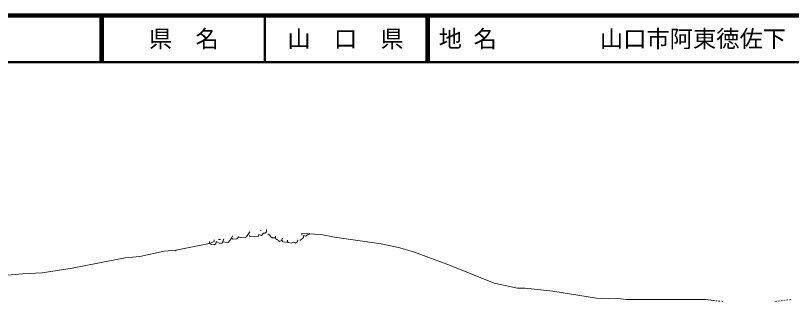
# Model space of a CAD drawing. Units: millimetres, scale not verified. Extents: x 40000 to 680000, y 20000 to 380000.
# Drawn here: x 279468 to 446188, y 318538 to 380000 of the extents above; entities that cross this region are included whole.
import ezdxf
from ezdxf.enums import TextEntityAlignment as Align

# ---------------------------------------------------------------- set-up
doc = ezdxf.new("R2010")
doc.units = ezdxf.units.MM
doc.header["$LTSCALE"] = 1000
for name, color, linetype, lineweight in [('M-BGD', 7, 'Continuous', 13), ('M-TTL', 2, 'Continuous', 140), ('M-TTL-LINE', 7, 'Continuous', 50)]:
    doc.layers.add(name, color=color, linetype=linetype, lineweight=lineweight)
doc.layers.add('M-TTL-TXT', color=7, linetype='Continuous')
doc.styles.add('ＭＳ ゴシック', font='')
doc.styles.get('ＭＳ ゴシック').set_extended_font_data('MS Gothic')

msp = doc.modelspace()

# ---------------------------------------------------------------- linework, layer by layer
at = {"layer": 'M-BGD'}
for p, q in [((329803, 333474), (329126, 332458)), ((332089, 333813), (332258, 333728)), ((333359, 333474), (333105, 333220)), ((333359, 333982), (333359, 333474)), ((322183, 331781), (322183, 331442)), ((323114, 331865), (323538, 331865)), ((324215, 332035), (324046, 331357)), ((325908, 332119), (325231, 331273)), ((326078, 332627), (325908, 332119)), ((326247, 331950), (325908, 332119)), ((327009, 332035), (326247, 331950)), ((327432, 332458), (327009, 332035)), ((327856, 332204), (327432, 332458)), ((328787, 332289), (327856, 332204)), ((329126, 332458), (328787, 332289)), ((329803, 332458), (329718, 332712)), ((331666, 332543), (329803, 332458)), ((331750, 332966), (331666, 332543)), ((332343, 332712), (331750, 332966)), ((332766, 333220), (332343, 332712)), ((333105, 333220), (332766, 333220)), ((333698, 333051), (334206, 332712)), ((334206, 332712), (334290, 332458)), ((334290, 332458), (334629, 332204)), ((334629, 332204), (335306, 332204)), ((335306, 332543), (335306, 332204)), ((335306, 332204), (335476, 331865)), ((335476, 331865), (335814, 331781)), ((335814, 331781), (335899, 331611)), ((336830, 332119), (336661, 331696)), ((340132, 331781), (340048, 331442)), ((341318, 332289), (340725, 331696)), ((345043, 332966), (340979, 333135)), ((340979, 333135), (340979, 332797)), ((341741, 332543), (341318, 332712)), ((341318, 332712), (341318, 332289)), ((342672, 333135), (341741, 332543)), ((348006, 332373), (345043, 332966)), ((357997, 330934), (348006, 332373)), ((321167, 331019), (313886, 329579)), ((321167, 331019), (321167, 331442)), ((322183, 331442), (321167, 331019)), ((321590, 330765), (321167, 331019)), ((322183, 330680), (321590, 330765)), ((322522, 330934), (322183, 330680)), ((322606, 331442), (322522, 330934)), ((323368, 331019), (322606, 331442)), ((323792, 331103), (323368, 331019)), ((324046, 331357), (323792, 331103)), ((324977, 331188), (324046, 331357)), ((325231, 331273), (324977, 331188)), ((335899, 331611), (336153, 331442)), ((336153, 331442), (336661, 331696)), ((336661, 331696), (336915, 331357)), ((336915, 331357), (337677, 331273)), ((337677, 331273), (337931, 331357)), ((337931, 331357), (337931, 331696)), ((338016, 331188), (337931, 331357)), ((338693, 331103), (338016, 331188)), ((339201, 331273), (338693, 331103)), ((339624, 331103), (339201, 331273)), ((340048, 331442), (339624, 331103)), ((340725, 331696), (340556, 331696)), ((362061, 330087), (357997, 330934)), ((311430, 329325), (306181, 328225)), ((313886, 329579), (311430, 329325)), ((313886, 329579), (313886, 329325)), ((365194, 329156), (362061, 330087)), ((372729, 326362), (365194, 329156)), ((303048, 327886), (291618, 325685)), ((306181, 328225), (303048, 327886)), ((291618, 325685), (285184, 324669)), ((382296, 322467), (372729, 326362)), ((280950, 324499), (276124, 324076)), ((285184, 324669), (280950, 324499)), ((387292, 321367), (382296, 322467)), ((388900, 321367), (387292, 321367)), ((394912, 320774), (388900, 321367)), ((404310, 319250), (394912, 320774)), ((406850, 319081), (404310, 319250)), ((408882, 319165), (406850, 319081)), ((410660, 318996), (408882, 319165)), ((427762, 318996), (410660, 318996)), ((429371, 318742), (427762, 318996)), ((429371, 318742), (429626, 318719)), ((429924, 318691), (430223, 318664)), ((430522, 318637), (430821, 318609)), ((431119, 318582), (431418, 318555)), ((442751, 318538), (443049, 318574)), ((443347, 318610), (443644, 318646)), ((443942, 318682), (444240, 318718)), ((444538, 318754), (444836, 318791)), ((445134, 318827), (445431, 318863)), ((445729, 318899), (446027, 318935))]:
    msp.add_line(p, q, dxfattribs=at)
at = {"layer": 'M-TTL'}
msp.add_line((680000, 380000), (40000, 380000), dxfattribs=at)
at = {"layer": 'M-TTL-LINE'}
for p, q in [((297750, 380000), (297750, 370000)), ((298250, 380000), (298250, 370000)), ((333000, 380000), (333000, 370000)), ((367750, 380000), (367750, 370000)), ((368250, 380000), (368250, 370000)), ((40000, 370000), (680000, 370000))]:
    msp.add_line(p, q, dxfattribs=at)

# ---------------------------------------------------------------- texts
at = {"layer": 'M-TTL-TXT', "style": 'ＭＳ ゴシック'}
for s, p in [('県\u3000名', (315625, 375000)), ('山\u3000口\u3000県', (350375, 375000))]:
    msp.add_text(s, height=3666, dxfattribs=at).set_placement(p, align=Align.MIDDLE_CENTER)
for s, p in [('地 名', (370380, 375000)), ('山口市阿東徳佐下', (405024, 375000))]:
    msp.add_text(s, height=3666, dxfattribs=at).set_placement(p, align=Align.MIDDLE_LEFT)

doc.saveas('drawing.dxf')
